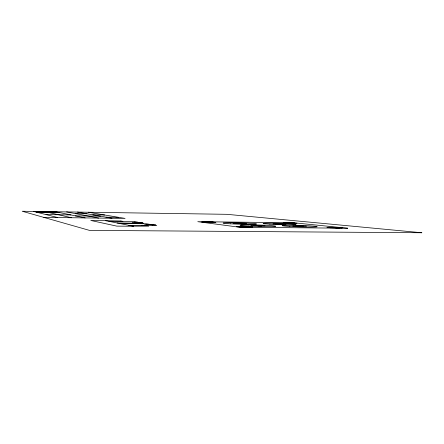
<?xml version="1.0" encoding="UTF-8"?>
<svg xmlns="http://www.w3.org/2000/svg" width="444" height="444" viewBox="0 0 444 444"><rect width="100%" height="100%" fill="white"/><g stroke="black" fill="none" stroke-linecap="round" stroke-linejoin="round"><path stroke-width="0.67" d="M54.162 211.821L42.358 212.132M55.156 212.054L53.03 212.066M54.029 211.782L54.989 211.799M46.182 211.905L45.671 211.849M46.143 211.977L45.788 211.977M120.751 221.473L122.944 221.373L120.907 220.995M44.777 212.154L46.52 212.127L45.566 212.093A11.011 0.333 1.1 0 0 44.988 212.082L44.295 212.077A12.01 0.35 1.1 0 1 43.662 212.066A11.111 0.327 1.1 0 1 42.524 212.049L40.138 212.016M44.611 212.154L44.095 212.154M45.249 211.838L45.399 211.705M43.917 212.149L42.569 212.132M117.061 222.96L143.462 223.238L134.36 221.639L108.958 221.345M119.752 223.504L146.514 223.776L156.793 225.585L128.843 225.319M150.411 224.464L146.675 224.425L152.669 224.858M144.644 224.592L155.744 224.703M250.86 225.641L265.029 225.785M292.812 226.057L306.432 226.19M238.989 226.756L250.177 226.862M329.459 227.6L339.727 227.7M133.117 226.174L148.751 226.151L141.969 225.458M54.224 212.01L55.028 212.021M53.441 211.999L56.172 212.093L55.789 211.971M54.101 212.004L53.757 212.004M105.722 220.696L120.879 220.99M203.735 222.105L213.786 222.222M285.375 223.027L294.688 223.132M137.818 222.25L134.282 222.211L139.81 222.599M132.29 222.35L142.79 222.466M233.039 223.443L246.525 223.587M272.988 223.876L285.98 224.015M47.303 211.733L48.224 211.744M53.591 212.143L50.333 211.977L52.93 211.993M38.167 211.81L36.652 211.777M45.471 211.705C45.26 212.515 31.768 211.644 39.71 212.01M92.84 214.824L104.673 214.99M46.004 214.585L70.918 214.929M75.358 215.856L100.494 216.195M106.033 217.183L118.781 217.349M43.801 217.388L125.108 218.409L88.223 212.238M45.871 211.71L47.208 211.733M48.274 211.744L49.173 211.76M52.797 212.066L51.16 212.027M36.325 212.138L59.157 212.476M42.652 212.204L41.631 212.121M75.447 213.608L86.985 213.775M41.975 212.193L38.434 212.038M41.647 212.188L35.587 211.727L36.341 211.71M51.165 212.088L49.495 211.966M45.282 211.694L43.945 211.605A10.107 0.294 1.1 0 0 44.15 211.66L44.461 211.699M45.238 211.893L44.5 211.705M287.706 222.844L292.413 223.326M331.64 227.345L337.612 227.961M276.362 223.609L282.706 224.292M296.126 225.746L303.235 226.512M236.974 223.177L242.685 223.865M254.795 225.33L261.211 226.107M206.898 221.922L210.672 222.411M242.202 226.501L247.031 227.128M55.716 211.954L55.35 211.893M77.478 212.077L111.955 218.243M66.628 211.91L98.64 218.076M55.678 211.749L85.17 217.91M47.797 212.304L71.545 217.738M33.467 211.416L57.753 217.566M254.09 225.591L261.855 225.835L254.135 225.58M330.025 227.489L339.199 227.811L330.025 227.489M249.306 226.934L239.899 226.662L249.306 226.934M243.462 223.615L236.147 223.421L243.462 223.615M303.491 226.246L295.826 226.024L303.491 226.246M296.875 223.288L283.25 222.905L296.875 223.288M294.083 223.204L286.025 222.977L294.083 223.204M215.79 222.35L201.776 222.006L208.896 221.895L215.79 222.35M212.926 222.272L204.634 222.067L212.926 222.272M283.122 224.059L275.896 223.837L283.122 224.059M421.8 232.756L89.477 230.381L22.2 211.244L226.967 214.319L421.8 232.756M133.6 226.268L116.744 226.118L90.759 220.457L105.367 220.624L133.6 226.268M347.696 228.222L239.421 227.234L197.802 221.684L293.678 222.783L347.696 228.222M230.719 223.832A16.706 0.66 1.6 0 0 256.504 224.026A16.706 0.66 1.6 0 0 232.279 222.733A16.706 0.66 1.6 0 0 230.719 223.832M269.885 224.187A16.489 0.633 1.7 0 0 295.948 224.514A16.489 0.633 1.7 0 0 272.827 223.188A16.489 0.633 1.7 0 0 269.885 224.187M240.226 226.984A7.964 0.35 1.6 0 0 252.553 227.062A7.964 0.35 1.6 0 0 241.037 226.401A7.964 0.35 1.6 0 0 240.226 226.984M248.718 226.096A17.743 0.738 1.7 0 0 275.746 226.262A17.743 0.738 1.7 0 0 249.584 224.836A17.743 0.738 1.7 0 0 248.718 226.096M330.464 227.783A7.764 0.316 1.9 0 0 342.38 227.922A7.764 0.316 1.9 0 0 331.024 227.256A7.764 0.316 1.9 0 0 330.464 227.783M289.838 226.423A17.527 0.705 1.8 0 0 317.183 226.74A17.527 0.705 1.8 0 0 292.119 225.275A17.527 0.705 1.8 0 0 289.838 226.423"/></g></svg>
